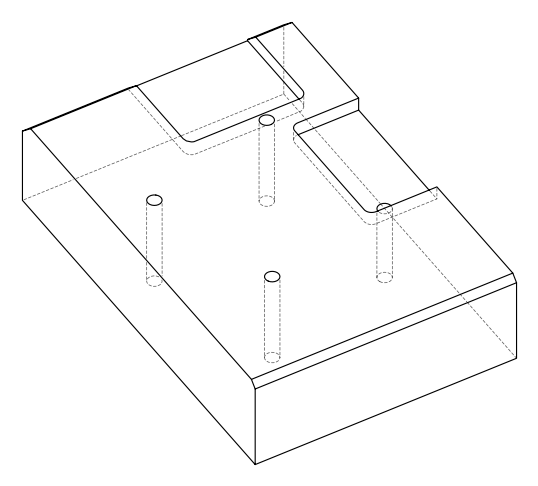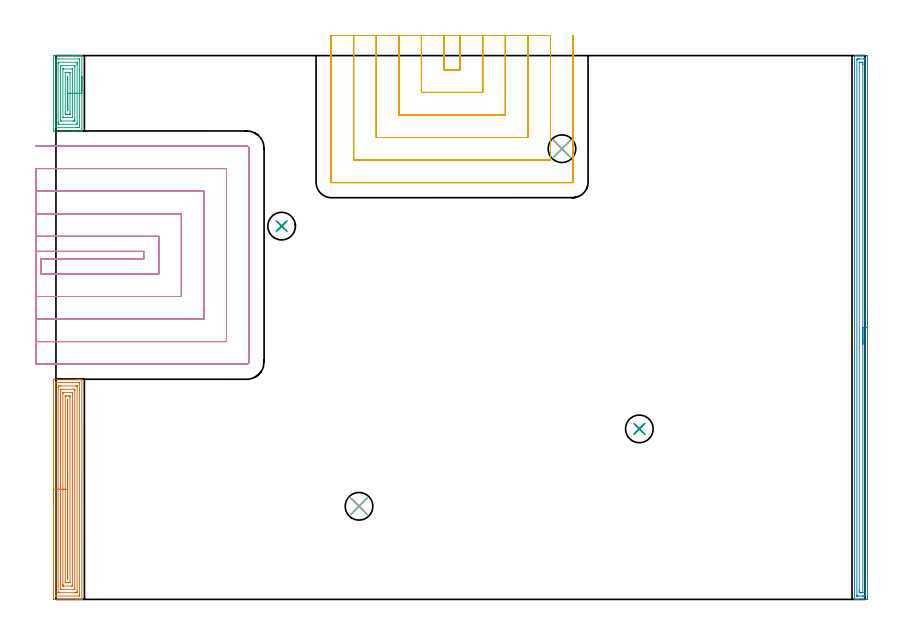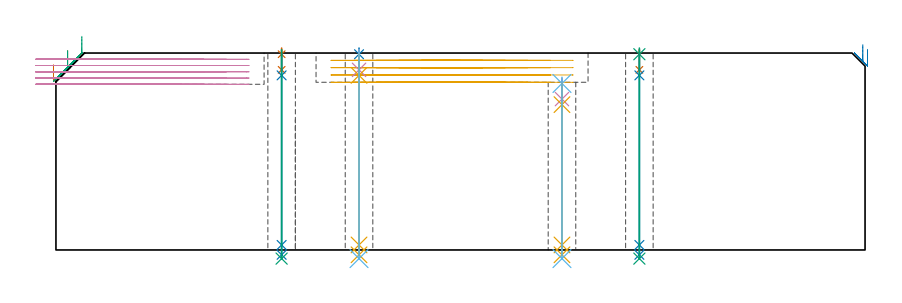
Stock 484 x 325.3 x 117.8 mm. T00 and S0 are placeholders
(PLAN: 21 operations, 14 tool changes, 59.8 min)
(1 AREA_MILL | FG_CHAMFER_SURFACE | UGT0205_001 | 7.55 min | 20119 mm3)
(2 AREA_MILL_1 | FG_CHAMFER_SURFACE_1 | UGT0205_001 | 8.02 min | 9894 mm3)
(3 AREA_MILL_2 | FG_CHAMFER_SURFACE_2 | UGT0205_001 | 2.69 min | 7605 mm3)
(4 MILL_SLOT | SLOT_PARTIAL_RECTANGULAR | UGT0201_100 | Follow Part, ap 4.5, ae 75% | 21.68 min | 342732 mm3)
(5 MILL_SLOT_1 | SLOT_PARTIAL_RECTANGULAR_1 | UGT0201_100 | Follow Part, ap 4.5, ae 75% | 15.4 min | 241411 mm3)
(6 SPOT_DRILL | STEP1HOLE | NXT0321_9005460120000 | 0.03 min | 12 mm3)
(7 SPOT_DRILL_1 | STEP1HOLE_1 | NXT0321_9005460120000 | 0.03 min | 17 mm3)
(8 SPOT_DRILL_2 | STEP1HOLE_2 | NXT0321_9005460120000 | 0.03 min | 3 mm3)
(9 SPOT_DRILL_3 | STEP1HOLE_3 | NXT0321_9005460120000 | 0.03 min | 8 mm3)
(10 DRILL_BLIND_HOLE_INTO_CENTER | STEP1HOLE | NXT0301_038 | 0.05 min | 335 mm3)
(11 GUN_DRILL_THROUGH_HOLE | STEP1HOLE | UGT0307_002 | 0.49 min | 2532 mm3)
(12 SPADE_DRILL_TO_ENLARGE_THROUGH_HOLE | STEP1HOLE | UGT0306_007 | 0.43 min | 18535 mm3)
(13 DRILL_BLIND_HOLE_INTO_CENTER_1 | STEP1HOLE_1 | NXT0301_038 | 0.05 min | 294 mm3)
(14 GUN_DRILL_THROUGH_HOLE_1 | STEP1HOLE_1 | UGT0307_002 | 0.56 min | 3037 mm3)
(15 SPADE_DRILL_TO_ENLARGE_THROUGH_HOLE_1 | STEP1HOLE_1 | UGT0306_007 | 0.5 min | 21781 mm3)
(16 DRILL_BLIND_HOLE_INTO_CENTER_2 | STEP1HOLE_2 | NXT0301_038 | 0.05 min | 324 mm3)
(17 GUN_DRILL_THROUGH_HOLE_2 | STEP1HOLE_2 | UGT0307_002 | 0.56 min | 3011 mm3)
(18 SPADE_DRILL_TO_ENLARGE_THROUGH_HOLE_2 | STEP1HOLE_2 | UGT0306_007 | 0.5 min | 21789 mm3)
(19 DRILL_BLIND_HOLE_INTO_CENTER_3 | STEP1HOLE_3 | NXT0301_038 | 0.05 min | 305 mm3)
(20 GUN_DRILL_THROUGH_HOLE_3 | STEP1HOLE_3 | UGT0307_002 | 0.56 min | 3027 mm3)
(21 SPADE_DRILL_TO_ENLARGE_THROUGH_HOLE_3 | STEP1HOLE_3 | UGT0306_007 | 0.5 min | 21747 mm3)
(TOOL UGT0205_001 | Chamfer Mill 20 x 3 x 45 deg. | D20 FL50 Z2)
(TOOL UGT0201_100 | End Mill 18 mm | D18 FL22 Z2)
(TOOL NXT0321_9005460120000 | NC Spot Drill, 142deg, 12mm, Carbide, Uncoated | D12 PA142 FL30 Z2)
(TOOL NXT0301_038 | Carbide Drill 6.7mm [860.1-0670-034A1-MM 2214] | D6.7 PA140 FL53 Z2)
(TOOL UGT0307_002 | Gun Drill 6 mm | D6 PA130 FL24 Z1)
(TOOL UGT0306_007 | Spade Drill 16.5mm | D16.5 PA132 FL10 Z2)
(OP 1 AREA_MILL)
G17 G21 G94 G90
T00 M6
G54
G17 G0 G90 X-1.5 Y55.85 S1061 M3
G43 Z127.8 H0
Z110.8
G94 G1 Y55.888 Z109.928 F250.
Y56.002 Z109.063
Y56.191 Z108.212
Y56.453 Z107.38
Y56.787 Z106.574
Y57.19 Z105.8
Y57.658 Z105.064
Y58.19 Z104.372
Y58.779 Z103.729
Y59.422 Z103.14
Y60.114 Z102.608
Y60.85 Z102.14
Y61.624 Z101.737
Y62.43 Z101.403
Y63.262 Z101.141
Y64.114 Z100.952
Y64.978 Z100.838
Y65.85 Z100.8
Y130.711
X-1.499 Y131.079 Z100.801
X-1.495 Y131.6 Z100.803
X-1.492 Y131.692 Z100.806
X-0.978 Y131.7 Z101.319
X12.319 Z114.613
X12.86 Z115.157
X13.205 Z115.501
X13.747 Z116.043
X14.092 Z116.387
X14.782 Z117.082
X15.094 Z117.393
X15.471 Y131.692 Z117.762
X15.497 Y131.69 Z117.788
X15.5 Y131.526 Z117.8
Y0.174
X15.497 Y0.01 Z117.788
X15.471 Y0.007 Z117.762
X15.093 Y0. Z117.393
X14.782 Z117.082
X14.092 Z116.387
X12.86 Z115.157
X12.319 Z114.613
X11.703 Z113.998
X-0.978 Y0.001 Z101.319
X-1.201 Y0.003 Z101.096
X-1.492 Y0.008 Z100.806
X-1.495 Y0.1 Z100.803
X-1.499 Y0.621 Z100.801
X-1.5 Y1.147 Z100.8
Y65.85
X-0.086 Z102.214
X-0.085 Y129.514 Z102.215
X-0.084 Y129.625 Z102.216
X-0.081 Y129.679 Z102.219
X-0.08 Y129.686 Z102.22
X-0.067 Y129.69 Z102.233
X-0.015 Y129.694 Z102.285
X0.391 Y129.699 Z102.691
X13.687 Y129.7 Z115.987
X13.946 Y129.696 Z116.246
X14.058 Y129.692 Z116.358
X14.076 Y129.69 Z116.376
X14.079 Y129.675 Z116.379
X14.082 Y129.623 Z116.382
X14.085 Y129.515 Z116.385
X14.086 Y129.298 Z116.386
X14.085 Y2.186 Z116.385
X14.084 Y2.075 Z116.384
X14.081 Y2.021 Z116.381
X14.08 Y2.014 Z116.38
X14.067 Y2.01 Z116.367
X14.014 Y2.006 Z116.314
X13.609 Y2.001 Z115.909
X0.313 Y2. Z102.613
X0.053 Y2.003 Z102.353
X-0.058 Y2.008 Z102.242
X-0.076 Y2.01 Z102.224
X-0.079 Y2.025 Z102.221
X-0.082 Y2.077 Z102.218
X-0.085 Y2.185 Z102.215
X-0.086 Y2.402 Z102.214
Y65.85
X1.328 Z103.628
X1.329 Y126.611 Z103.629
X1.33 Y126.966 Z103.63
X1.333 Y127.505 Z103.633
X1.335 Y127.673 Z103.635
X1.496 Y127.691 Z103.796
X1.681 Y127.695 Z103.981
X2.374 Y127.7 Z104.674
X2.568 Z104.868
X12.126 Z114.426
X12.319 Y127.698 Z114.619
X12.512 Y127.695 Z114.812
X12.64 Y127.69 Z114.94
X12.665 Y127.683 Z114.965
X12.667 Y127.665 Z114.967
X12.669 Y127.623 Z114.969
X12.671 Y127.505 Z114.971
Y5.089
X12.67 Y4.734 Z114.97
X12.666 Y4.195 Z114.966
X12.664 Y4.027 Z114.964
X12.503 Y4.009 Z114.803
X12.319 Y4.005 Z114.619
X11.626 Y4. Z113.926
X11.432 Z113.732
X1.874 Z104.174
X1.681 Y4.002 Z103.981
X1.488 Y4.005 Z103.788
X1.36 Y4.01 Z103.66
X1.334 Y4.017 Z103.634
X1.333 Y4.035 Z103.633
X1.33 Y4.077 Z103.63
X1.329 Y4.195 Z103.629
X1.328 Y65.85 Z103.628
X2.743 Z105.043
Y124.824
X2.747 Y125.537 Z105.047
X2.75 Y125.643 Z105.05
X2.754 Y125.69 Z105.054
X2.803 Y125.692 Z105.103
X3.02 Y125.696 Z105.32
X3.454 Y125.7 Z105.754
X10.564 Z112.864
X10.985 Y125.696 Z113.285
X11.196 Y125.692 Z113.496
X11.243 Y125.69 Z113.543
X11.25 Y125.658 Z113.55
X11.252 Y125.594 Z113.552
X11.257 Y125.001 Z113.557
Y124.824
Y6.876
X11.253 Y6.163 Z113.553
X11.25 Y6.057 Z113.55
X11.245 Y6.01 Z113.545
X11.197 Y6.008 Z113.497
X10.98 Y6.004 Z113.28
X10.546 Y6. Z112.846
X3.436 Z105.736
X3.015 Y6.004 Z105.315
X2.804 Y6.008 Z105.104
X2.756 Y6.01 Z105.056
X2.75 Y6.042 Z105.05
X2.748 Y6.106 Z105.048
X2.743 Y6.699 Z105.043
Y6.876
Y65.85
X4.157 Z106.457
Y123.408
X4.158 Y123.531 Z106.458
X4.161 Y123.629 Z106.461
X4.164 Y123.687 Z106.464
X4.177 Y123.69 Z106.477
X4.341 Y123.696 Z106.641
X4.57 Y123.7 Z106.87
X9.659 Y123.699 Z111.959
X9.753 Y123.697 Z112.053
X9.811 Y123.693 Z112.111
X9.836 Y123.689 Z112.136
X9.838 Y123.592 Z112.138
X9.842 Y123.222 Z112.142
X9.843 Y123.037 Z112.143
Y122.852
Y8.293
X9.842 Y8.169 Z112.142
X9.839 Y8.071 Z112.139
X9.836 Y8.013 Z112.136
X9.823 Y8.01 Z112.123
X9.659 Y8.004 Z111.959
X9.43 Y8. Z111.73
X4.341 Y8.001 Z106.641
X4.247 Y8.003 Z106.547
X4.189 Y8.007 Z106.489
X4.164 Y8.01 Z106.464
X4.162 Y8.107 Z106.462
X4.158 Y8.478 Z106.458
X4.157 Y8.663 Z106.457
Y8.848
Y65.85
X5.571 Z107.871
X5.572 Y121.25 Z107.872
X5.574 Y121.523 Z107.874
X5.576 Y121.659 Z107.876
X5.578 Y121.685 Z107.878
X5.604 Y121.69 Z107.904
X5.67 Y121.697 Z107.97
X6.113 Y121.699 Z108.413
X6.554 Y121.7 Z108.854
X7.44 Z109.74
X7.886 Y121.699 Z110.186
X8.331 Y121.696 Z110.631
X8.413 Y121.69 Z110.713
X8.422 Y121.604 Z110.722
X8.425 Y121.25 Z110.725
X8.428 Y120.704 Z110.728
Y10.45
X8.426 Y10.177 Z110.726
X8.424 Y10.041 Z110.724
X8.422 Y10.015 Z110.722
X8.396 Y10.01 Z110.696
X8.33 Y10.003 Z110.63
X7.886 Y10.001 Z110.186
X7.446 Y10. Z109.746
X6.56 Z108.86
X6.113 Y10.001 Z108.413
X5.669 Y10.004 Z107.969
X5.587 Y10.01 Z107.887
X5.578 Y10.096 Z107.878
X5.575 Y10.45 Z107.875
X5.572 Y10.996 Z107.872
X5.571 Y65.85 Z107.871
X6.985 Z109.285
X6.986 Y119.477 Z109.286
X7. Y119.592 Z109.3
X7.014 Y119.463 Z109.314
X7.015 Y119.448 Z109.315
X7.014 Y12.223 Z109.314
X7. Y12.108 Z109.3
X6.986 Y12.237 Z109.286
X6.985 Y12.252 Z109.285
Y65.85
Y66.722 Z109.323
Y67.586 Z109.437
Y68.438 Z109.626
Y69.27 Z109.888
Y70.076 Z110.222
Y70.85 Z110.625
Y71.586 Z111.094
Y72.278 Z111.625
Y72.921 Z112.214
Y73.51 Z112.857
Y74.042 Z113.549
Y74.51 Z114.285
Y74.913 Z115.059
Y75.247 Z115.865
Y75.509 Z116.697
Y75.698 Z117.549
Y75.812 Z118.414
Y75.85 Z119.285
G0 Z127.8
M5
M2
(OP 2 AREA_MILL_1)
G17 G21 G94 G90
T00 M6
G54
G17 G0 G90 X485.5 Y172.65 S1061 M3
G43 Z127.8 H0
Z120.
G94 G1 Y172.612 Z119.128 F250.
Y172.498 Z118.264
Y172.309 Z117.412
Y172.047 Z116.58
Y171.713 Z115.774
Y171.31 Z115.
Y170.842 Z114.264
Y170.31 Z113.572
Y169.721 Z112.929
Y169.078 Z112.34
Y168.386 Z111.809
Y167.65 Z111.34
Y166.876 Z110.937
Y166.07 Z110.603
Y165.238 Z110.341
Y164.386 Z110.152
Y163.522 Z110.038
Y162.65 Z110.
X485.499 Y0.61 Z110.001
X485.496 Y0.215 Z110.002
X485.492 Y0.01 Z110.005
X485.109 Y0. Z110.388
X480.723 Z114.771
X480.167 Z115.33
X479.846 Z115.65
X479.29 Z116.206
X478.969 Z116.526
X477.987 Z117.513
X477.841 Y0.002 Z117.651
X477.702 Y0.01 Z117.788
X477.7 Y0.164 Z117.8
Y325.136
X477.702 Y325.29 Z117.788
X477.841 Y325.298 Z117.651
X477.987 Y325.3 Z117.512
X478.325 Z117.174
X478.969 Z116.526
X480.167 Z115.33
X480.723 Z114.771
X484.831 Z110.666
X485.109 Y325.297 Z110.388
X485.492 Y325.29 Z110.005
X485.496 Y325.085 Z110.002
X485.499 Y324.69 Z110.001
X485.5 Y162.65 Z110.
X484.086 Z111.414
X484.085 Y2.545 Z111.415
X484.084 Y2.396 Z111.416
X484.079 Y2.033 Z111.421
X483.734 Y2.009 Z111.766
X483.354 Y2.003 Z112.146
X482.866 Y2. Z112.634
X482.477 Z113.023
X480.234 Z115.266
X479.357 Z116.143
X479.183 Y2.002 Z116.317
X479.153 Y2.005 Z116.347
X479.126 Y2.009 Z116.374
X479.121 Y2.046 Z116.379
X479.116 Y2.246 Z116.384
X479.115 Y2.396 Z116.385
Y322.755
X479.116 Y322.904 Z116.384
X479.121 Y323.267 Z116.379
X479.466 Y323.291 Z116.034
X479.846 Y323.297 Z115.654
X480.334 Y323.3 Z115.166
X480.723 Z114.777
X482.966 Z112.534
X483.843 Z111.657
X484.017 Y323.298 Z111.483
X484.047 Y323.295 Z111.453
X484.074 Y323.291 Z111.426
X484.079 Y323.254 Z111.421
X484.084 Y323.055 Z111.416
X484.085 Y322.904 Z111.415
X484.086 Y162.65 Z111.414
X482.672 Z112.828
X482.671 Y4.181 Z112.829
X482.67 Y4.082 Z112.83
X482.668 Y4.034 Z112.832
X482.665 Y4.015 Z112.835
X482.648 Y4.007 Z112.852
X482.477 Y4.003 Z113.023
X481.778 Y4. Z113.722
X481.6 Z113.9
X480.9 Y4.001 Z114.6
X480.723 Y4.005 Z114.777
X480.551 Y4.01 Z114.949
X480.535 Y4.181 Z114.965
X480.532 Y4.375 Z114.968
X480.529 Y5.074 Z114.971
X480.528 Y5.272 Z114.972
X480.529 Y321.119 Z114.971
X480.53 Y321.218 Z114.97
X480.532 Y321.266 Z114.968
X480.535 Y321.284 Z114.965
X480.552 Y321.293 Z114.948
X480.723 Y321.297 Z114.777
X481.422 Y321.3 Z114.078
X481.6 Z113.9
X482.3 Y321.299 Z113.2
X482.477 Y321.295 Z113.023
X482.649 Y321.29 Z112.851
X482.664 Y321.119 Z112.836
X482.668 Y320.925 Z112.832
X482.671 Y320.226 Z112.829
Y320.028
X482.672 Y162.65 Z112.828
Y161.778 Z112.867
Y160.914 Z112.98
Y160.062 Z113.169
Y159.23 Z113.432
Y158.424 Z113.765
Y157.65 Z114.168
Y156.914 Z114.637
Y156.222 Z115.168
Y155.579 Z115.757
Y154.99 Z116.401
Y154.458 Z117.093
Y153.99 Z117.828
Y153.587 Z118.602
Y153.253 Z119.408
Y152.991 Z120.24
Y152.802 Z121.092
Y152.688 Z121.957
Y152.65 Z122.828
G0 Z127.8
M5
M2
(OP 3 AREA_MILL_2)
G17 G21 G94 G90
T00 M6
G54
G17 G0 G90 X15.5 Y312.75 S1061 M3
G43 Z127.8 H0
G94 G1 Y312.712 Z126.928 F250.
Y312.598 Z126.063
Y312.409 Z125.212
Y312.147 Z124.38
Y311.813 Z123.574
Y311.41 Z122.8
Y310.942 Z122.064
Y310.41 Z121.372
Y309.821 Z120.729
Y309.178 Z120.139
Y308.486 Z119.608
Y307.75 Z119.14
Y306.976 Z118.737
Y306.17 Z118.403
Y305.338 Z118.141
Y304.487 Z117.952
Y303.622 Z117.838
Y302.75 Z117.8
Y280.232
X15.496 Y280.206 Z117.793
X15.495 Y280.203 Z117.791
X15.424 Y280.2 Z117.722
X11.368 Z113.667
X10.546 Z112.839
X-1.201 Z101.095
X-1.452 Y280.202 Z100.844
X-1.491 Y280.206 Z100.805
X-1.497 Y280.674 Z100.803
X-1.5 Y281.194 Z100.8
Y324.463
X-1.498 Y324.826 Z100.802
X-1.491 Y325.294 Z100.805
X-1.452 Y325.298 Z100.844
X-0.978 Y325.3 Z101.317
X-0.503 Z101.793
X10.546 Z112.839
X11.368 Z113.667
X15.424 Z117.723
X15.495 Y325.297 Z117.791
X15.496 Y325.294 Z117.793
X15.5 Y325.268 Z117.8
Y302.75
X14.086 Z116.386
X14.085 Y282.44 Z116.385
X14.079 Y282.23 Z116.379
X13.687 Y282.21 Z115.987
X13.444 Y282.202 Z115.744
X13.205 Y282.201 Z115.505
X12.56 Y282.2 Z114.86
X0.148 Y282.201 Z102.448
X0.013 Y282.206 Z102.313
X-0.013 Y282.21 Z102.287
X-0.079 Y282.232 Z102.221
X-0.086 Y282.434 Z102.214
Y282.44
Y323.06
X-0.079 Y323.27 Z102.221
X0.313 Y323.29 Z102.613
X0.556 Y323.298 Z102.856
X0.795 Y323.299 Z103.095
X1.44 Y323.3 Z103.74
X13.852 Y323.299 Z116.152
X13.987 Y323.294 Z116.287
X14.012 Y323.29 Z116.312
X14.079 Y323.268 Z116.379
X14.085 Y323.066 Z116.385
X14.086 Y323.06 Z116.386
Y302.75
X12.671 Z114.971
Y285.089
X12.67 Y284.739 Z114.97
X12.664 Y284.206 Z114.964
X12.325 Y284.2 Z114.625
X1.687 Z103.987
X1.335 Y284.206 Z103.635
X1.331 Y284.555 Z103.631
X1.329 Y285.089 Z103.629
X1.328 Y285.44 Z103.628
X1.329 Y320.411 Z103.629
X1.33 Y320.761 Z103.63
X1.336 Y321.294 Z103.636
X1.675 Y321.3 Z103.975
X12.313 Z114.613
X12.664 Y321.294 Z114.964
X12.669 Y320.945 Z114.969
X12.671 Y320.411 Z114.971
Y320.06
Y302.75
X11.257 Z113.557
Y286.855
X11.255 Y286.501 Z113.555
X11.253 Y286.324 Z113.553
X11.25 Y286.237 Z113.55
X11.242 Y286.209 Z113.542
X11.199 Y286.205 Z113.499
X10.546 Y286.201 Z112.846
X10.317 Y286.2 Z112.617
X3.224 Y286.201 Z105.524
X2.771 Y286.209 Z105.071
X2.749 Y286.211 Z105.049
X2.747 Y286.234 Z105.047
X2.745 Y286.297 Z105.045
X2.743 Y286.425 Z105.043
Y286.681
Y318.645
X2.744 Y318.999 Z105.044
X2.747 Y319.176 Z105.047
X2.75 Y319.263 Z105.05
X2.758 Y319.291 Z105.058
X2.801 Y319.295 Z105.101
X3.454 Y319.299 Z105.754
X3.683 Y319.3 Z105.983
X10.776 Y319.299 Z113.076
X11.229 Y319.291 Z113.529
X11.251 Y319.289 Z113.551
X11.253 Y319.266 Z113.553
X11.255 Y319.203 Z113.555
X11.257 Y319.075 Z113.557
Y318.819
Y302.75
X9.843 Z112.143
Y288.621
X9.842 Y288.439 Z112.142
X9.838 Y288.256 Z112.138
X9.836 Y288.212 Z112.136
X9.817 Y288.208 Z112.117
X9.765 Y288.203 Z112.065
X9.659 Y288.201 Z111.959
X4.341 Y288.2 Z106.641
X4.2 Y288.202 Z106.5
X4.176 Y288.205 Z106.476
X4.167 Y288.209 Z106.467
X4.164 Y288.221 Z106.464
X4.159 Y288.316 Z106.459
X4.157 Y288.438 Z106.457
Y316.879
X4.158 Y317.061 Z106.458
X4.162 Y317.244 Z106.462
X4.164 Y317.288 Z106.464
X4.183 Y317.292 Z106.483
X4.235 Y317.297 Z106.535
X4.341 Y317.299 Z106.641
X9.659 Y317.3 Z111.959
X9.8 Y317.298 Z112.1
X9.824 Y317.295 Z112.124
X9.833 Y317.291 Z112.133
X9.836 Y317.279 Z112.136
X9.841 Y317.184 Z112.141
X9.842 Y317.062 Z112.142
X9.843 Y302.75 Z112.143
X8.429 Z110.729
X8.428 Y290.387 Z110.728
X8.427 Y290.252 Z110.727
X8.425 Y290.22 Z110.725
X8.423 Y290.211 Z110.723
X8.388 Y290.207 Z110.688
X8.263 Y290.202 Z110.563
X8.074 Y290.2 Z110.374
X7.188 Z109.488
X6.301 Z108.601
X6.114 Y290.202 Z108.414
X5.926 Y290.206 Z108.226
X5.578 Y290.217 Z107.878
X5.576 Y290.387 Z107.876
X5.572 Y290.927 Z107.872
X5.571 Y315.113 Z107.871
X5.573 Y315.248 Z107.873
X5.575 Y315.28 Z107.875
X5.577 Y315.289 Z107.877
X5.612 Y315.293 Z107.912
X5.737 Y315.298 Z108.037
X5.926 Y315.3 Z108.226
X6.812 Z109.112
X7.699 Z109.999
X7.886 Y315.298 Z110.186
X8.074 Y315.294 Z110.374
X8.422 Y315.283 Z110.722
X8.424 Y315.113 Z110.724
X8.428 Y314.573 Z110.728
X8.429 Y302.75 Z110.729
X7.015 Z109.315
X7.014 Y293.022 Z109.314
X7. Y292.597 Z109.3
X6.985 Y293.036 Z109.285
Y293.051
Y312.478
X7. Y312.905 Z109.3
X7.014 Y312.464 Z109.314
X7.015 Y312.449 Z109.315
Y302.75
Y301.878 Z109.353
Y301.014 Z109.467
Y300.162 Z109.655
Y299.33 Z109.918
Y298.524 Z110.252
Y297.75 Z110.654
Y297.014 Z111.123
Y296.322 Z111.654
Y295.679 Z112.244
Y295.09 Z112.887
Y294.559 Z113.579
Y294.09 Z114.315
Y293.687 Z115.088
Y293.353 Z115.894
Y293.091 Z116.726
Y292.902 Z117.578
Y292.788 Z118.443
Y292.75 Z119.315
G0 Z127.8
M5
M2
(OP 4 MILL_SLOT)
G17 G21 G94 G90
T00 M6
G54
G17 G0 G90 X-12. Y208.203 S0 M3
G43 Z127.8 H0
Z114.06
G94 G1 X-9. Y208.2 F250.
X-8.944 F500.
X52.5
Y203.7
X-8.944
X-9.
Y194.7
X-8.944
X61.5
Y217.2
X-8.944
X-9.
X-12. Y217.203 F250.
Y181.196
X-9. Y181.2
X-8.944 F500.
X75.
Y230.7
X-8.944
X-9.
X-12. Y230.704 F250.
Y167.694
X-9. Y167.7
X-8.944 F500.
X88.5
Y244.2
X-8.944
X-9.
X-12. Y244.206 F250.
Y154.188
X-9. Y154.2
X-8.944 F500.
X102.
Y257.7
X-8.944
X-9.
X-12. Y257.712 F250.
X-11.944 Y140.7
X-8.944
X114.1 F500.
G3 X115.5 Y142.1 R1.4
G1 Y269.8
G3 X114.1 Y271.2 R1.4
G1 X-8.944
X-11.944 F250.
G0 X-12. Y208.203 Z110.32
G1 X-9. Y208.2
X-8.945 F500.
X52.5
Y203.7
X-8.944
X-9.
Y194.7
X-8.944
X61.5
Y217.2
X-8.945
X-9.
X-12. Y217.203 F250.
Y181.196
X-9. Y181.2
X-8.944 F500.
X75.
Y230.7
X-8.945
X-9.
X-12. Y230.704 F250.
Y167.694
X-9. Y167.7
X-8.944 F500.
X88.5
Y244.2
X-8.945
X-9.
X-12. Y244.206 F250.
Y154.188
X-9. Y154.2
X-8.944 F500.
X102.
Y257.7
X-8.945
X-9.
X-12. Y257.712 F250.
X-11.944 Y140.7
X-8.944
X114.1 F500.
G3 X115.5 Y142.1 R1.4
G1 Y269.8
G3 X114.1 Y271.2 R1.4
G1 X-8.945
X-11.945 F250.
G0 X-12. Y208.2 Z106.58
G1 X-9.
X52.5 F500.
Y203.7
X-9.
Y194.7
X61.5
Y217.2
X-9.
X-12. F250.
Y181.2
X-9.
X75. F500.
Y230.7
X-9.
X-12. F250.
Y167.7
X-9.
X88.5 F500.
Y244.2
X-9.
X-12. F250.
Y154.2
X-9.
X102. F500.
Y257.7
X-9.
X-12. F250.
Y140.7
X-9.
X114.1 F500.
G3 X115.5 Y142.1 R1.4
G1 Y269.8
G3 X114.1 Y271.2 R1.4
G1 X-9.
X-12. F250.
G0 Y208.2 Z102.84
G1 X-9.
X52.5 F500.
Y203.7
X-9.
Y194.7
X61.5
Y217.2
X-9.
X-12. F250.
Y181.2
X-9.
X75. F500.
Y230.7
X-9.
X-12. F250.
Y167.7
X-9.
X88.5 F500.
Y244.2
X-9.
X-12. F250.
Y154.2
X-9.
X102. F500.
Y257.7
X-9.
X-12. F250.
Y140.7
X-9.
X114.1 F500.
G3 X115.5 Y142.1 R1.4
G1 Y269.8
G3 X114.1 Y271.2 R1.4
G1 X-9.
X-12. F250.
G0 Y208.2 Z99.1
G1 X-9.
X52.5 F500.
Y203.7
X-9.
Y194.7
X61.5
Y217.2
X-9.
X-12. F250.
Y181.2
X-9.
X75. F500.
Y230.7
X-9.
X-12. F250.
Y167.7
X-9.
X88.5 F500.
Y244.2
X-9.
X-12. F250.
Y154.2
X-9.
X102. F500.
Y257.7
X-9.
X-12. F250.
Y140.7
X-9.
X114.1 F500.
G3 X115.5 Y142.1 R1.4
G1 Y269.8
G3 X114.1 Y271.2 R1.4
G1 X-9.
X-12. F250.
G0 Z127.8
M5
M2
(OP 5 MILL_SLOT_1)
G17 G21 G94 G90
T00 M6
G54
G17 G0 G90 X232.1 Y337.3 S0 M3
G43 Z127.8 H0
Z113.425
G94 G1 Y334.3 F250.
Y316.8 F500.
X241.8
Y334.3
Y337.3 F250.
X218.6
Y334.3
Y303.3 F500.
X255.3
Y334.3
Y337.3 F250.
X205.1
Y334.3
Y289.8 F500.
X268.8
Y334.3
Y337.3 F250.
X191.6
Y334.3
Y276.3 F500.
X282.3
Y334.3
Y337.3 F250.
X178.1
Y334.3
Y262.8 F500.
X295.8
Y334.3
Y337.3 F250.
X164.6
Y334.3
Y249.6 F500.
G3 X164.9 Y249.3 R0.3
G1 X309.
G3 X309.3 Y249.6 R0.3
G1 Y334.3
Y337.3 F250.
G0 X232.1 Z109.05
G1 Y334.3
Y316.8 F500.
X241.8
Y334.3
Y337.3 F250.
X218.6
Y334.3
Y303.3 F500.
X255.3
Y334.3
Y337.3 F250.
X205.1
Y334.3
Y289.8 F500.
X268.8
Y334.3
Y337.3 F250.
X191.6
Y334.3
Y276.3 F500.
X282.3
Y334.3
Y337.3 F250.
X178.1
Y334.3
Y262.8 F500.
X295.8
Y334.3
Y337.3 F250.
X164.6
Y334.3
Y249.6 F500.
G3 X164.9 Y249.3 R0.3
G1 X309.
G3 X309.3 Y249.6 R0.3
G1 Y334.3
Y337.3 F250.
G0 X232.1 Z104.675
G1 Y334.3
Y316.8 F500.
X241.8
Y334.3
Y337.3 F250.
X218.6
Y334.3
Y303.3 F500.
X255.3
Y334.3
Y337.3 F250.
X205.1
Y334.3
Y289.8 F500.
X268.8
Y334.3
Y337.3 F250.
X191.6
Y334.3
Y276.3 F500.
X282.3
Y334.3
Y337.3 F250.
X178.1
Y334.3
Y262.8 F500.
X295.8
Y334.3
Y337.3 F250.
X164.6
Y334.3
Y249.6 F500.
G3 X164.9 Y249.3 R0.3
G1 X309.
G3 X309.3 Y249.6 R0.3
G1 Y334.3
Y337.3 F250.
G0 X232.1 Z100.3
G1 Y334.3
Y316.8 F500.
X241.8
Y334.3
Y337.3 F250.
X218.6
Y334.3
Y303.3 F500.
X255.3
Y334.3
Y337.3 F250.
X205.1
Y334.3
Y289.8 F500.
X268.8
Y334.3
Y337.3 F250.
X191.6
Y334.3
Y276.3 F500.
X282.3
Y334.3
Y337.3 F250.
X178.1
Y334.3
Y262.8 F500.
X295.8
Y334.3
Y337.3 F250.
X164.6
Y334.3
Y249.6 F500.
G3 X164.9 Y249.3 R0.3
G1 X309.
G3 X309.3 Y249.6 R0.3
G1 Y334.3
Y337.3 F250.
G0 Z127.8
M5
M2
(OP 6 SPOT_DRILL)
G17 G21 G94 G90
T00 M6
G54
G17 G0 G90 X302.7 Y269.6 S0 M3
G43 Z127.8 H0
G94 G81 G98 Z99.59 F250. R103.3
G80
M5
M2
(OP 7 SPOT_DRILL_1)
G17 G21 G94 G90
T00 M6
G54
G17 G0 G90 X135. Y223.3 S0 M3
G43 Z127.8 H0
G94 G81 G98 Z117.09 F250. R120.8
G80
M5
M2
(OP 8 SPOT_DRILL_2)
G17 G21 G94 G90
T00 M6
G54
G17 G0 G90 X181.3 Y55.7 S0 M3
G43 Z127.8 H0
G94 G81 G98 Z117.09 F250. R120.8
G80
M5
M2
(OP 9 SPOT_DRILL_3)
G17 G21 G94 G90
T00 M6
G54
G17 G0 G90 X349. Y102. S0 M3
G43 Z127.8 H0
G94 G81 G98 Z117.09 F250. R120.8
G80
M5
M2
(OP 10 DRILL_BLIND_HOLE_INTO_CENTER)
G17 G21 G94 G90
T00 M6
G54
G17 G0 G90 X302.7 Y269.6 S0 M3
G43 Z127.8 H1
G94 G81 G98 Z90.25 F250. R102.3
G80
M5
M2
(OP 11 GUN_DRILL_THROUGH_HOLE)
G17 G21 G94 G90
T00 M6
G54
G17 G0 G90 X302.7 Y269.6 M8
G43 Z127.8 H0
Z100.004
S716 M3
G94 G1 Z86.943 F125. M26
G4 X.084
Z3. F250.
G4 X.084
Z-2.899 F125.
G4 X.084
M5
M9
G0 Z100.004
Z127.8
M2
(OP 12 SPADE_DRILL_TO_ENLARGE_THROUGH_HOLE)
G17 G21 G94 G90
T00 M6
G54
G17 G0 G90 X302.7 Y269.6 S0 M3
G43 Z127.8 H0
G94 G73 G98 Z-5.173 F250. Q15.068 R102.3
G80
M5
M2
(OP 13 DRILL_BLIND_HOLE_INTO_CENTER_1)
G17 G21 G94 G90
T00 M6
G54
G17 G0 G90 X135. Y223.3 S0 M3
G43 Z127.8 H1
G94 G81 G98 Z107.75 F250. R119.8
G80
M5
M2
(OP 14 GUN_DRILL_THROUGH_HOLE_1)
G17 G21 G94 G90
T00 M6
G54
G17 G0 G90 X135. Y223.3 M8
G43 Z127.8 H0
Z117.504
S716 M3
G94 G1 Z104.443 F125. M26
G4 X.084
Z3. F250.
G4 X.084
Z-2.899 F125.
G4 X.084
M5
M9
G0 Z117.504
Z127.8
M2
(OP 15 SPADE_DRILL_TO_ENLARGE_THROUGH_HOLE_1)
G17 G21 G94 G90
T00 M6
G54
G17 G0 G90 X135. Y223.3 S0 M3
G43 Z127.8 H0
G94 G73 G98 Z-5.173 F250. Q15.372 R119.8
G80
M5
M2
(OP 16 DRILL_BLIND_HOLE_INTO_CENTER_2)
G17 G21 G94 G90
T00 M6
G54
G17 G0 G90 X181.3 Y55.7 S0 M3
G43 Z127.8 H1
G94 G81 G98 Z107.75 F250. R119.8
G80
M5
M2
(OP 17 GUN_DRILL_THROUGH_HOLE_2)
G17 G21 G94 G90
T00 M6
G54
G17 G0 G90 X181.3 Y55.7 M8
G43 Z127.8 H0
Z117.504
S716 M3
G94 G1 Z104.443 F125. M26
G4 X.084
Z3. F250.
G4 X.084
Z-2.899 F125.
G4 X.084
M5
M9
G0 Z117.504
Z127.8
M2
(OP 18 SPADE_DRILL_TO_ENLARGE_THROUGH_HOLE_2)
G17 G21 G94 G90
T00 M6
G54
G17 G0 G90 X181.3 Y55.7 S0 M3
G43 Z127.8 H0
G94 G73 G98 Z-5.173 F250. Q15.372 R119.8
G80
M5
M2
(OP 19 DRILL_BLIND_HOLE_INTO_CENTER_3)
G17 G21 G94 G90
T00 M6
G54
G17 G0 G90 X349. Y102. S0 M3
G43 Z127.8 H1
G94 G81 G98 Z107.75 F250. R119.8
G80
M5
M2
(OP 20 GUN_DRILL_THROUGH_HOLE_3)
G17 G21 G94 G90
T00 M6
G54
G17 G0 G90 X349. Y102. M8
G43 Z127.8 H0
Z117.504
S716 M3
G94 G1 Z104.443 F125. M26
G4 X.084
Z3. F250.
G4 X.084
Z-2.899 F125.
G4 X.084
M5
M9
G0 Z117.504
Z127.8
M2
(OP 21 SPADE_DRILL_TO_ENLARGE_THROUGH_HOLE_3)
G17 G21 G94 G90
T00 M6
G54
G17 G0 G90 X349. Y102. S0 M3
G43 Z127.8 H0
G94 G73 G98 Z-5.173 F250. Q15.372 R119.8
G80
M5
M2
